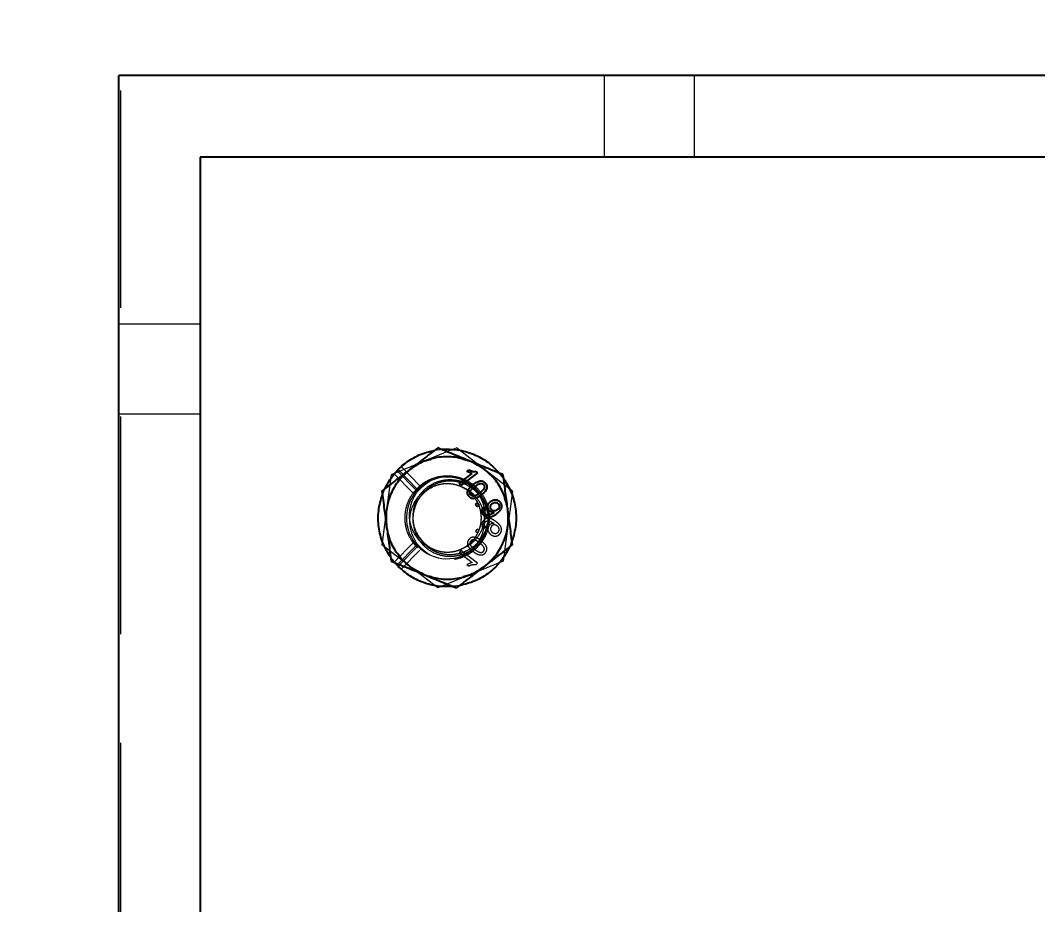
# Model space of a CAD drawing. Header units: millimetres. Extents: x 861 to 27901, y 673 to 17923.
# Drawn here: x 10047.2 to 10244.9, y 6956.2 to 7128.1 of the extents above; entities that cross this region are included whole.
import ezdxf

# ---------------------------------------------------------------- set-up
doc = ezdxf.new("R2010")
doc.units = ezdxf.units.MM
doc.header["$LTSCALE"] = 33.3
doc.linetypes.add('HIDDEN', pattern=[1.905, 1.27, -0.635])
doc.layers.add('CAPA_1', color=7, linetype='Continuous')
doc.styles.add('SLDTEXTSTYLE0', font='TXT', dxfattribs={"width": 0.75})
doc.dimstyles.new('SLDDIMSTYLE0', dxfattribs={"dimtxt": 66.6, "dimasz": 66.6, "dimexe": 0, "dimexo": 0.0625, "dimgap": 16.65, "dimtad": 2, "dimdec": 0, "dimlfac": 1.261261, "dimrnd": 1e-09, "dimzin": 12, "dimdsep": 46, "dimtxsty": 'SLDTEXTSTYLE0', "dimsah": 1, "dimcen": 0.09, "dimadec": 0, "dimazin": 3, "dimtfac": 1, "dimtdec": 0, "dimtofl": 0, "dimtmove": 0, "dimatfit": 3, "dimfxl": 1, "dimfrac": 2, "dimtolj": 1, "dimtzin": 12, "dimarcsym": 0})

# ---------------------------------------------------------------- blocks, each defined once
blk = doc.blocks.new('_D_14')
at = {"layer": 'CAPA_1', "transparency": 16777216}
for p, q in [((9780.88, 6954.54), (9780.88, 7862.55)), ((10855.14, 5883.49), (10855.14, 7862.55)), ((9780.88, 7829.25), (10855.14, 7829.25))]:
    blk.add_line(p, q, dxfattribs=at)
for points in [[(9780.88, 7829.25), (9847.48, 7819.01), (9847.48, 7839.5)], [(10855.14, 7829.25), (10788.54, 7839.5), (10788.54, 7819.01)]]:
    blk.add_solid(points, dxfattribs=at)
at = {"layer": 'CAPA_1', "transparency": 16777216, "insert": (10219.59, 7915.1), "char_height": 66.6, "attachment_point": 1, "style": 'SLDTEXTSTYLE0'}
blk.add_mtext('1355', dxfattribs=at)
blk = doc.blocks.new('_D_15')
at = {"layer": 'CAPA_1', "transparency": 16777216}
for p, q in [((9780.88, 6954.54), (9780.88, 7566.95)), ((10066.31, 7159.66), (10066.31, 7566.95)), ((10066.31, 7533.65), (9780.88, 7533.65))]:
    blk.add_line(p, q, dxfattribs=at)
for points in [[(9780.88, 7533.65), (9847.48, 7523.41), (9847.48, 7543.9)], [(10066.31, 7533.65), (9999.71, 7543.9), (9999.71, 7523.41)]]:
    blk.add_solid(points, dxfattribs=at)
at = {"layer": 'CAPA_1', "transparency": 16777216, "insert": (9849.78, 7619.5), "char_height": 66.6, "attachment_point": 1, "style": 'SLDTEXTSTYLE0'}
blk.add_mtext('360', dxfattribs=at)

msp = doc.modelspace()

# ---------------------------------------------------------------- linework, layer by layer
at = {"color": 7, "linetype": 'Continuous', "lineweight": 25}
for p, q in [((10899.41, 7117.37), (10066.31, 7117.37)), ((10066.31, 6366.54), (10066.31, 7117.37)), ((10629.24, 7101.52), (10082.17, 7101.52)), ((10082.17, 7101.52), (10082.17, 6784.37)), ((10132.46, 7038.08), (10134.97, 7040.01)), ((10136.01, 7040.15), (10132.78, 7037.67)), ((10133.93, 7040.39), (10134.31, 7040.69)), ((10134.97, 7040.01), (10133.93, 7040.39)), ((10135.8, 7040.42), (10136.01, 7040.15)), ((10132.78, 7037.67), (10132.46, 7038.08)), ((10135.64, 7033.94), (10136.06, 7034.26)), ((10135.96, 7033.53), (10135.64, 7033.94)), ((10136.38, 7033.85), (10135.96, 7033.53)), ((10136.06, 7034.26), (10136.38, 7033.85)), ((10137.26, 7033.47), (10137.62, 7033.09)), ((10139.18, 7032.37), (10139.25, 7032.44)), ((10120.39, 7022.18), (10119.85, 7022.78)), ((10120.39, 7022.18), (10120.62, 7022.41)), ((10120.62, 7021.93), (10120.95, 7022.27))]:
    msp.add_line(p, q, dxfattribs=at)
at = {"color": 1, "linetype": 'HIDDEN', "lineweight": 18}
for p, q in [((10066.71, 6945.32), (10066.71, 7117.37)), ((10160.66, 7117.37), (10160.66, 7101.52)), ((10178.1, 7117.37), (10178.1, 7101.52)), ((10082.17, 7069.01), (10066.31, 7069.01)), ((10066.31, 7051.57), (10082.17, 7051.57)), ((10131.28, 7044.69), (10119.25, 7039.73)), ((10127.16, 7044.34), (10128.03, 7044.56)), ((10127.75, 7044.52), (10128.99, 7044.69)), ((10128.3, 7044.59), (10129.63, 7044.67)), ((10131.28, 7044.69), (10131.95, 7044.96)), ((10142.83, 7036.58), (10131.95, 7044.96)), ((10121.2, 7041.32), (10121.67, 7041.66)), ((10125.6, 7042.34), (10127.08, 7042.74)), ((10133.19, 7042.74), (10134.69, 7042.33)), ((10119.25, 7039.73), (10117.44, 7026.11)), ((10119.85, 7039.92), (10123.52, 7036.17)), ((10120.01, 7040.04), (10120.39, 7040.52)), ((10120.39, 7040.52), (10124.02, 7036.8)), ((10120.62, 7040.76), (10121.2, 7041.32)), ((10124.25, 7037.04), (10120.62, 7040.76)), ((10124.84, 7037.59), (10121.2, 7041.32)), ((10122.8, 7040.68), (10121.8, 7039.69)), ((10137.39, 7040.77), (10138.47, 7039.69)), ((10140.14, 7040.2), (10141.25, 7038.75)), ((10140.35, 7040), (10141.11, 7039.01)), ((10117.71, 7036.29), (10118.34, 7037.56)), ((10124.84, 7037.59), (10124.25, 7037.04)), ((10124.97, 7037.69), (10124.84, 7037.59)), ((10127.75, 7037.55), (10127.6, 7037.47)), ((10135.15, 7037.46), (10134.97, 7037.63)), ((10117.41, 7035.31), (10117.62, 7036.07)), ((10117.54, 7035.87), (10118.01, 7037.02)), ((10124.02, 7036.8), (10123.53, 7036.12)), ((10142.83, 7036.58), (10141.02, 7022.97)), ((10118.75, 7034.4), (10118.35, 7032.92)), ((10137.79, 7029.44), (10138, 7030.32)), ((10139.18, 7030.32), (10139.25, 7030.26)), ((10141.93, 7029.78), (10141.53, 7028.3)), ((10135.96, 7029.17), (10135.64, 7028.76)), ((10135.64, 7028.76), (10136.06, 7028.44)), ((10136.38, 7028.85), (10135.96, 7029.17)), ((10137.26, 7029.23), (10137.62, 7029.61)), ((10128.32, 7017.74), (10117.44, 7026.11)), ((10119.85, 7022.78), (10123.52, 7026.53)), ((10120.62, 7022.41), (10124.02, 7025.9)), ((10123.49, 7026.58), (10124.37, 7025.55)), ((10124.02, 7025.9), (10123.52, 7026.53)), ((10124.76, 7027.52), (10125.14, 7027)), ((10142.36, 7025.92), (10141.94, 7025.15)), ((10142.74, 7026.83), (10142.26, 7025.67)), ((10142.88, 7027.45), (10142.46, 7026.16)), ((10120.69, 7021.88), (10119.14, 7023.73)), ((10124.25, 7025.65), (10120.95, 7022.27)), ((10124.84, 7025.1), (10121.2, 7021.38)), ((10132.78, 7025.03), (10132.46, 7024.62)), ((10132.46, 7024.62), (10134.97, 7022.68)), ((10136.01, 7022.55), (10132.78, 7025.03)), ((10134.68, 7024.9), (10135.21, 7025.28)), ((10119.85, 7022.78), (10119.16, 7023.69)), ((10122.88, 7021.92), (10121.8, 7023.01)), ((10141.02, 7022.97), (10128.32, 7017.74)), ((10134.97, 7022.68), (10133.93, 7022.3)), ((10133.93, 7022.3), (10134.31, 7022.01)), ((10135.8, 7022.28), (10136.01, 7022.55)), ((10134.67, 7020.35), (10133.19, 7019.96)), ((10132.6, 7018.2), (10130.76, 7018.02)), ((10132.52, 7018.18), (10131.28, 7018.01))]:
    msp.add_line(p, q, dxfattribs=at)
msp.add_arc((10130.14, 7031.35), 7.93, 37.5876, 307.5876, dxfattribs=at)
at = {"color": 7, "linetype": 'Continuous', "lineweight": 25}
for points in [[(10118.01, 7037.02), (10118.53, 7037.96), (10119.56, 7039.82), (10121.9, 7042.05), (10124.65, 7043.74), (10126.72, 7044.26), (10127.75, 7044.52)], [(10128.99, 7044.69), (10130.06, 7044.71), (10132.19, 7044.74), (10135.28, 7043.83), (10138.12, 7042.3), (10139.61, 7040.77), (10140.35, 7040)], [(10134.67, 7042.34), (10133.68, 7042.67), (10131.7, 7043.31), (10128.55, 7043.26), (10125.49, 7042.49), (10123.75, 7041.34), (10122.88, 7040.77)], [(10141.93, 7032.92), (10141.71, 7033.94), (10141.28, 7035.98), (10139.66, 7038.68), (10137.46, 7040.94), (10135.6, 7041.87), (10134.67, 7042.34)], [(10122.88, 7040.77), (10122.11, 7040.08), (10120.56, 7038.69), (10119.03, 7035.93), (10118.17, 7032.9), (10118.29, 7030.82), (10118.35, 7029.78)], [(10141.11, 7039.01), (10141.66, 7038.1), (10142.76, 7036.27), (10143.52, 7033.13), (10143.61, 7029.91), (10143.03, 7027.85), (10142.74, 7026.83)], [(10119.16, 7023.69), (10118.61, 7024.6), (10117.51, 7026.43), (10116.76, 7029.57), (10116.66, 7032.79), (10117.25, 7034.84), (10117.54, 7035.87)], [(10137.39, 7021.92), (10138.17, 7022.62), (10139.72, 7024.01), (10141.24, 7026.77), (10142.1, 7029.8), (10141.98, 7031.88), (10141.93, 7032.92)], [(10125.6, 7020.35), (10124.67, 7020.82), (10122.81, 7021.76), (10120.62, 7024.02), (10118.99, 7026.72), (10118.56, 7028.76), (10118.35, 7029.78)], [(10142.26, 7025.67), (10141.74, 7024.74), (10140.71, 7022.87), (10138.37, 7020.65), (10135.62, 7018.96), (10133.56, 7018.44), (10132.52, 7018.18)], [(10131.28, 7018.01), (10130.3, 7017.99), (10128.34, 7017.94), (10125.48, 7018.7), (10122.82, 7019.98), (10121.35, 7021.28), (10120.62, 7021.93)], [(10125.6, 7020.35), (10126.59, 7020.03), (10128.57, 7019.38), (10131.72, 7019.44), (10134.78, 7020.21), (10136.52, 7021.35), (10137.39, 7021.92)]]:
    msp.add_open_spline(points, degree=3, dxfattribs=at)
for points, knots in [([(10128.32, 7044.96), (10127.37, 7044.23), (10125.59, 7042.86), (10123.74, 7041.44), (10122.88, 7040.77)], [0, 0, 0, 0, 0.532771, 1, 1, 1, 1]), ([(10134.67, 7042.34), (10133.67, 7042.76), (10131.52, 7043.64), (10129.43, 7044.5), (10128.32, 7044.96)], [0, 0, 0, 0, 0.467229, 1, 1, 1, 1]), ([(10141.02, 7039.73), (10139.91, 7040.18), (10137.83, 7041.04), (10135.68, 7041.93), (10134.67, 7042.34)], [0, 0, 0, 0, 0.532771, 1, 1, 1, 1]), ([(10122.88, 7040.77), (10122.02, 7040.11), (10120.18, 7038.69), (10118.39, 7037.32), (10117.44, 7036.58)], [0, 0, 0, 0, 0.467229, 1, 1, 1, 1]), ([(10134.31, 7040.69), (10134.55, 7040.58), (10135.02, 7040.38), (10135.54, 7040.4), (10135.8, 7040.42)], [0, 0, 0, 0, 0.500866, 1, 1, 1, 1]), ([(10141.93, 7032.92), (10141.78, 7034), (10141.47, 7036.3), (10141.18, 7038.54), (10141.02, 7039.73)], [0, 0, 0, 0, 0.467229, 1, 1, 1, 1]), ([(10134.09, 7036.52), (10134.14, 7036.66), (10134.24, 7036.93), (10134.61, 7037.39), (10134.94, 7037.67), (10135.17, 7037.86)], [0, 0, 0, 0, 0.249754, 0.499871, 1, 1, 1, 1]), ([(10135.17, 7037.86), (10135.35, 7037.99), (10135.72, 7038.26), (10136.26, 7038.51), (10136.72, 7038.57), (10137.07, 7038.51), (10137.37, 7038.34), (10137.52, 7038.17), (10137.6, 7038.08)], [0, 0, 0, 0, 0.250482, 0.500346, 0.631705, 0.750221, 0.874987, 1, 1, 1, 1]), ([(10135.49, 7037.44), (10135.67, 7037.58), (10135.94, 7037.77), (10136.34, 7037.99), (10136.56, 7038.03), (10136.67, 7038.06)], [0, 0, 0, 0, 0.500372, 0.750515, 1, 1, 1, 1]), ([(10137.22, 7037.8), (10137.27, 7037.73), (10137.36, 7037.59), (10137.37, 7037.33), (10137.31, 7037.09), (10137.03, 7036.67), (10136.7, 7036.41), (10136.44, 7036.2)], [0, 0, 0, 0, 0.124745, 0.249484, 0.374471, 0.499648, 1, 1, 1, 1]), ([(10136.67, 7038.06), (10136.72, 7038.06), (10136.83, 7038.05), (10136.98, 7038), (10137.12, 7037.92), (10137.19, 7037.84), (10137.22, 7037.8)], [0, 0, 0, 0, 0.250158, 0.500156, 0.750032, 1, 1, 1, 1]), ([(10137.6, 7038.08), (10137.66, 7037.98), (10137.79, 7037.79), (10137.88, 7037.45), (10137.85, 7037.1), (10137.56, 7036.47), (10137.11, 7036.09), (10136.76, 7035.79)], [0, 0, 0, 0, 0.1253733, 0.2506437, 0.3756975, 0.5011132, 1, 1, 1, 1]), ([(10117.44, 7036.58), (10117.6, 7035.4), (10117.9, 7033.16), (10118.2, 7030.86), (10118.35, 7029.78)], [0, 0, 0, 0, 0.532771, 1, 1, 1, 1]), ([(10134.33, 7035.56), (10134.24, 7035.71), (10134.09, 7035.93), (10134.06, 7036.23), (10134.06, 7036.4), (10134.08, 7036.48), (10134.09, 7036.52)], [0, 0, 0, 0, 0.498795, 0.749148, 0.874576, 1, 1, 1, 1]), ([(10136.76, 7035.79), (10136.57, 7035.65), (10136.2, 7035.38), (10135.67, 7035.14), (10135.21, 7035.08), (10134.86, 7035.13), (10134.56, 7035.3), (10134.41, 7035.48), (10134.33, 7035.56)], [0, 0, 0, 0, 0.250476, 0.500347, 0.625768, 0.750176, 0.87497, 1, 1, 1, 1]), ([(10134.7, 7035.85), (10134.66, 7035.92), (10134.57, 7036.06), (10134.56, 7036.32), (10134.62, 7036.56), (10134.9, 7036.98), (10135.23, 7037.24), (10135.49, 7037.44)], [0, 0, 0, 0, 0.124696, 0.249462, 0.374432, 0.499637, 1, 1, 1, 1]), ([(10136.44, 7036.2), (10136.18, 7036), (10135.84, 7035.75), (10135.37, 7035.59), (10135.12, 7035.6), (10134.88, 7035.67), (10134.76, 7035.79), (10134.7, 7035.85)], [0, 0, 0, 0, 0.50041, 0.625613, 0.75058, 0.875344, 1, 1, 1, 1]), ([(10138.26, 7032.85), (10138.22, 7032.92), (10138.12, 7033.05), (10138.05, 7033.29), (10138.02, 7033.53), (10138.05, 7033.77), (10138.13, 7034.01), (10138.29, 7034.3), (10138.47, 7034.46), (10138.6, 7034.57)], [0, 0, 0, 0, 0.125074, 0.250064, 0.373261, 0.500199, 0.624296, 0.750369, 1, 1, 1, 1]), ([(10138.73, 7033.01), (10138.67, 7033.1), (10138.59, 7033.24), (10138.55, 7033.45), (10138.55, 7033.61), (10138.6, 7033.76), (10138.69, 7033.96), (10138.81, 7034.06), (10138.89, 7034.14)], [0, 0, 0, 0, 0.249521, 0.373851, 0.499889, 0.624096, 0.750315, 1, 1, 1, 1]), ([(10138.6, 7034.57), (10138.74, 7034.66), (10138.96, 7034.81), (10139.3, 7034.89), (10139.56, 7034.89), (10139.81, 7034.85), (10140.13, 7034.72), (10140.31, 7034.53), (10140.43, 7034.4)], [0, 0, 0, 0, 0.249869, 0.376454, 0.500348, 0.627239, 0.750824, 1, 1, 1, 1]), ([(10138.89, 7034.14), (10138.99, 7034.2), (10139.18, 7034.33), (10139.47, 7034.37), (10139.69, 7034.34), (10139.91, 7034.26), (10140.03, 7034.14), (10140.11, 7034.05)], [0, 0, 0, 0, 0.2502504, 0.4998418, 0.6295763, 0.7506654, 1, 1, 1, 1]), ([(10140.43, 7034.4), (10140.49, 7034.31), (10140.62, 7034.12), (10140.7, 7033.79), (10140.7, 7033.45), (10140.58, 7033.01), (10140.24, 7032.55), (10139.89, 7032.27), (10139.71, 7032.13)], [0, 0, 0, 0, 0.125064, 0.25009, 0.37511, 0.500169, 0.749441, 1, 1, 1, 1]), ([(10140.11, 7034.05), (10140.16, 7033.96), (10140.25, 7033.82), (10140.27, 7033.6), (10140.25, 7033.44), (10140.2, 7033.28), (10140.09, 7033.1), (10139.96, 7032.99), (10139.88, 7032.92)], [0, 0, 0, 0, 0.249017, 0.372138, 0.499365, 0.623562, 0.749893, 1, 1, 1, 1]), ([(10137.12, 7031.94), (10137.04, 7032.06), (10136.92, 7032.24), (10136.86, 7032.52), (10136.86, 7032.81), (10136.97, 7033.15), (10137.16, 7033.37), (10137.26, 7033.47)], [0, 0, 0, 0, 0.249859, 0.375718, 0.500481, 0.749846, 1, 1, 1, 1]), ([(10139.71, 7032.13), (10139.51, 7031.99), (10139.12, 7031.7), (10138.54, 7031.45), (10138.05, 7031.41), (10137.69, 7031.49), (10137.36, 7031.67), (10137.2, 7031.85), (10137.12, 7031.94)], [0, 0, 0, 0, 0.250485, 0.500119, 0.627899, 0.750092, 0.874994, 1, 1, 1, 1]), ([(10137.62, 7033.09), (10137.56, 7033.02), (10137.46, 7032.89), (10137.38, 7032.7), (10137.37, 7032.55), (10137.39, 7032.42), (10137.44, 7032.31), (10137.48, 7032.24), (10137.51, 7032.21)], [0, 0, 0, 0, 0.2764768, 0.499318, 0.6237184, 0.7494962, 0.8747562, 1, 1, 1, 1]), ([(10137.51, 7032.21), (10137.56, 7032.15), (10137.66, 7032.03), (10137.88, 7031.93), (10138.12, 7031.89), (10138.58, 7031.99), (10138.91, 7032.21), (10139.18, 7032.37)], [0, 0, 0, 0, 0.125207, 0.25031, 0.375339, 0.50062, 1, 1, 1, 1]), ([(10139.25, 7032.44), (10139.16, 7032.43), (10138.97, 7032.43), (10138.7, 7032.51), (10138.45, 7032.64), (10138.33, 7032.78), (10138.26, 7032.85)], [0, 0, 0, 0, 0.248943, 0.49945, 0.750285, 1, 1, 1, 1]), ([(10139.88, 7032.92), (10139.79, 7032.86), (10139.65, 7032.77), (10139.44, 7032.71), (10139.28, 7032.7), (10139.12, 7032.73), (10138.92, 7032.81), (10138.81, 7032.93), (10138.73, 7033.01)], [0, 0, 0, 0, 0.249976, 0.378222, 0.500342, 0.627452, 0.750811, 1, 1, 1, 1]), ([(10142.83, 7026.11), (10142.67, 7027.3), (10142.38, 7029.54), (10142.07, 7031.84), (10141.93, 7032.92)], [0, 0, 0, 0, 0.532771, 1, 1, 1, 1]), ([(10118.35, 7029.78), (10118.49, 7028.7), (10118.8, 7026.39), (10119.1, 7024.16), (10119.25, 7022.97)], [0, 0, 0, 0, 0.467229, 1, 1, 1, 1]), ([(10137.39, 7021.92), (10138.25, 7022.59), (10140.1, 7024.01), (10141.88, 7025.38), (10142.83, 7026.11)], [0, 0, 0, 0, 0.467229, 1, 1, 1, 1]), ([(10119.25, 7022.97), (10120.36, 7022.51), (10122.45, 7021.66), (10124.6, 7020.77), (10125.6, 7020.35)], [0, 0, 0, 0, 0.532771, 1, 1, 1, 1]), ([(10131.95, 7017.74), (10132.9, 7018.47), (10134.69, 7019.84), (10136.53, 7021.26), (10137.39, 7021.92)], [0, 0, 0, 0, 0.532771, 1, 1, 1, 1]), ([(10125.6, 7020.35), (10126.61, 7019.94), (10128.76, 7019.05), (10130.84, 7018.19), (10131.95, 7017.74)], [0, 0, 0, 0, 0.467229, 1, 1, 1, 1])]:
    msp.add_open_spline(points, degree=3, knots=knots, dxfattribs=at)
at = {"color": 1, "linetype": 'HIDDEN', "lineweight": 18}
for points in [[(10123.52, 7026.53), (10123.23, 7026.97), (10122.66, 7027.85), (10122.15, 7029.35), (10121.91, 7030.91), (10121.98, 7032.49), (10122.34, 7034.02), (10123, 7035.46), (10123.91, 7036.75), (10125.06, 7037.84), (10126.39, 7038.69), (10127.86, 7039.27), (10129.41, 7039.56), (10130.99, 7039.55), (10132.54, 7039.23), (10134, 7038.63), (10135.32, 7037.76), (10136.44, 7036.65), (10137.34, 7035.35), (10137.97, 7033.9), (10138.31, 7032.36), (10138.36, 7030.78), (10138.1, 7029.22), (10137.55, 7027.74), (10136.72, 7026.4), (10135.66, 7025.23), (10134.39, 7024.29), (10132.96, 7023.61), (10131.43, 7023.21), (10129.86, 7023.11), (10128.29, 7023.32), (10126.79, 7023.82), (10125.41, 7024.58), (10124.64, 7025.3), (10124.25, 7025.65)], [(10124.87, 7027.3), (10124.42, 7028.05), (10123.52, 7029.55), (10123.39, 7032.24), (10124.23, 7034.74), (10125.98, 7036.75), (10128.36, 7037.93), (10131.02, 7038.11), (10133.53, 7037.26), (10135.54, 7035.51), (10136.72, 7033.12), (10136.89, 7030.47), (10136.04, 7027.95), (10134.29, 7025.95), (10131.91, 7024.77), (10129.27, 7024.6), (10126.7, 7025.41), (10125.48, 7026.67), (10124.87, 7027.3)], [(10136.42, 7036.19), (10136.71, 7035.75), (10137.3, 7034.89), (10137.84, 7033.42), (10138.11, 7031.87), (10138.04, 7030.83), (10138, 7030.31)], [(10124.87, 7027.3), (10124.63, 7027.66), (10124.14, 7028.38), (10123.69, 7029.62), (10123.45, 7030.91), (10123.52, 7031.78), (10123.55, 7032.22)]]:
    msp.add_open_spline(points, degree=3, dxfattribs=at)
for points, knots in [([(10126.51, 7025.79), (10126.15, 7025.95), (10125.03, 7026.47), (10123.71, 7028.18), (10122.78, 7030.55), (10122.78, 7033.11), (10123.53, 7035.29), (10124.87, 7037.23), (10126.14, 7038.08), (10126.9, 7038.59)], [0, 0, 0, 0, 0.073226, 0.23471, 0.3941, 0.554574, 0.712039, 0.827456, 1, 1, 1, 1]), ([(10123.55, 7032.22), (10123.6, 7032.68), (10123.71, 7033.6), (10124.31, 7035.17), (10125.44, 7036.74), (10127.17, 7038.03), (10129.16, 7038.74), (10131.26, 7038.88), (10133.31, 7038.42), (10135.1, 7037.5), (10136.01, 7036.59), (10136.42, 7036.19)], [0, 0, 0, 0, 0.081677, 0.161349, 0.291035, 0.413148, 0.534221, 0.654765, 0.776346, 0.898839, 1, 1, 1, 1]), ([(10124.87, 7027.3), (10125.07, 7027.06), (10125.56, 7026.48), (10126.27, 7025.93), (10126.92, 7025.53), (10127.38, 7025.3), (10127.96, 7025.06), (10128.4, 7024.94), (10128.64, 7024.88), (10128.64, 7024.88), (10128.64, 7024.88), (10128.64, 7024.88), (10128.64, 7024.88), (10128.64, 7024.88), (10128.65, 7024.88), (10128.66, 7024.87), (10128.69, 7024.87), (10128.76, 7024.85), (10128.97, 7024.81), (10129.69, 7024.69), (10130.5, 7024.69), (10131.29, 7024.8), (10131.74, 7024.9), (10132.24, 7025.04), (10132.69, 7025.21), (10132.96, 7025.34), (10133.24, 7025.47), (10133.58, 7025.66), (10134.06, 7025.98), (10134.5, 7026.33), (10134.89, 7026.71), (10135.28, 7027.13), (10135.67, 7027.65), (10135.97, 7028.15), (10136.13, 7028.49), (10136.26, 7028.77), (10136.41, 7029.14), (10136.57, 7029.68), (10136.69, 7030.24), (10136.77, 7030.84), (10136.79, 7031.44), (10136.75, 7031.99), (10136.69, 7032.46), (10136.62, 7032.8), (10136.57, 7033), (10136.5, 7033.25), (10136.39, 7033.62), (10136.18, 7034.12), (10135.96, 7034.55), (10135.75, 7034.91), (10135.4, 7035.41), (10134.86, 7036.06), (10134.07, 7036.74), (10133.28, 7037.22), (10132.55, 7037.55), (10131.85, 7037.78), (10131.15, 7037.92), (10130.44, 7038), (10129.2, 7037.99), (10127.44, 7037.57), (10125.52, 7036.29), (10124.08, 7034.45), (10123.73, 7032.96), (10123.55, 7032.22)], [0, 0, 0, 0, 0.025018, 0.062505, 0.073457, 0.087536, 0.104741, 0.12507, 0.12508, 0.125088, 0.125103, 0.125129, 0.125176, 0.125264, 0.125429, 0.125753, 0.126422, 0.127908, 0.131491, 0.144058, 0.187539, 0.197474, 0.209566, 0.225509, 0.240805, 0.248969, 0.250106, 0.265748, 0.281391, 0.297034, 0.312676, 0.325838, 0.344007, 0.365974, 0.374124, 0.375253, 0.390902, 0.40655, 0.422199, 0.437847, 0.456199, 0.471384, 0.483402, 0.495485, 0.499868, 0.500438, 0.516867, 0.531646, 0.544773, 0.556248, 0.566071, 0.595236, 0.625559, 0.651348, 0.670843, 0.691621, 0.711565, 0.729805, 0.750654, 0.81299, 0.875327, 0.937663, 1, 1, 1, 1]), ([(10138, 7032.39), (10137.91, 7032.76), (10137.72, 7033.5), (10137.29, 7034.44), (10136.79, 7035.28), (10136.2, 7036.03), (10135.27, 7036.95), (10134.3, 7037.59), (10133.43, 7037.97), (10132.95, 7038.15), (10132.43, 7038.3), (10131.41, 7038.52), (10129.87, 7038.56), (10127.93, 7038.05), (10126.36, 7037.18), (10125.68, 7036.33), (10125.43, 7036.02)], [0, 0, 0, 0, 0.069953, 0.139918, 0.190193, 0.248552, 0.31488, 0.430247, 0.459214, 0.488206, 0.524206, 0.559732, 0.679274, 0.802425, 0.926677, 1, 1, 1, 1]), ([(10132.99, 7038.75), (10133.81, 7038.25), (10135.22, 7037.41), (10136.7, 7035.33), (10137.42, 7033.34), (10137.4, 7031.95), (10137.4, 7031.45)], [0, 0, 0, 0, 0.314695, 0.54128, 0.834453, 1, 1, 1, 1]), ([(10127.3, 7037.32), (10126.67, 7037.04), (10125.25, 7036.43), (10123.7, 7034.53), (10122.79, 7032.15), (10122.77, 7029.59), (10123.53, 7027.41), (10124.87, 7025.46), (10126.14, 7024.62), (10126.9, 7024.11)], [0, 0, 0, 0, 0.123454, 0.276185, 0.426937, 0.578714, 0.727646, 0.836807, 1, 1, 1, 1]), ([(10132.99, 7023.95), (10133.81, 7024.44), (10135.22, 7025.29), (10136.71, 7027.37), (10137.41, 7029.42), (10137.48, 7031.72), (10136.87, 7033.98), (10135.55, 7035.78), (10134.11, 7036.88), (10133.27, 7037.24), (10132.85, 7037.41)], [0, 0, 0, 0, 0.165815, 0.285204, 0.439678, 0.538055, 0.684865, 0.841009, 0.920503, 1, 1, 1, 1]), ([(10141.53, 7034.4), (10141.72, 7033.9), (10141.94, 7033.37), (10141.93, 7032.8), (10141.93, 7032.76)], [0, 0, 0, 0, 0.928699, 1, 1, 1, 1]), ([(10118.75, 7028.3), (10118.55, 7028.79), (10118.34, 7029.33), (10118.34, 7029.89), (10118.34, 7029.94)], [0, 0, 0, 0, 0.928699, 1, 1, 1, 1]), ([(10123.55, 7030.48), (10123.6, 7030.01), (10123.71, 7029.09), (10124.31, 7027.53), (10125.44, 7025.96), (10127.17, 7024.67), (10129.16, 7023.96), (10131.26, 7023.82), (10133.31, 7024.28), (10135.1, 7025.2), (10136.01, 7026.1), (10136.42, 7026.51)], [0, 0, 0, 0, 0.081677, 0.161349, 0.291035, 0.413148, 0.534221, 0.654765, 0.776346, 0.898839, 1, 1, 1, 1]), ([(10138, 7030.31), (10137.91, 7029.94), (10137.72, 7029.2), (10137.29, 7028.25), (10136.79, 7027.42), (10136.2, 7026.66), (10135.27, 7025.75), (10134.3, 7025.11), (10133.43, 7024.73), (10132.95, 7024.55), (10132.43, 7024.39), (10131.41, 7024.18), (10129.87, 7024.14), (10127.92, 7024.64), (10126.13, 7025.69), (10125.29, 7026.76), (10124.87, 7027.3)], [0, 0, 0, 0, 0.066556, 0.133122, 0.180956, 0.23648, 0.299587, 0.409351, 0.436911, 0.464495, 0.498747, 0.532548, 0.646284, 0.763454, 0.881671, 1, 1, 1, 1]), ([(10137.4, 7031.24), (10137.24, 7030.42), (10136.91, 7028.71), (10135.54, 7026.92), (10134.11, 7025.81), (10133.27, 7025.46), (10132.85, 7025.29)], [0, 0, 0, 0, 0.315902, 0.654861, 0.827426, 1, 1, 1, 1]), ([(10138, 7030.31), (10137.9, 7029.8), (10137.71, 7028.78), (10137.21, 7027.72), (10136.81, 7027.05), (10136.59, 7026.73), (10136.35, 7026.42), (10136.15, 7026.18), (10135.96, 7025.97), (10135.61, 7025.59), (10135.25, 7025.3), (10134.97, 7025.07)], [0, 0, 0, 0, 0.249952, 0.499906, 0.562471, 0.625035, 0.687597, 0.750157, 0.775671, 0.825836, 1, 1, 1, 1]), ([(10137.12, 7030.76), (10137.04, 7030.64), (10136.92, 7030.46), (10136.86, 7030.18), (10136.86, 7029.89), (10136.97, 7029.54), (10137.16, 7029.33), (10137.26, 7029.23)], [0, 0, 0, 0, 0.249859, 0.375956, 0.500482, 0.749847, 1, 1, 1, 1]), ([(10139.71, 7030.57), (10139.51, 7030.71), (10139.12, 7031), (10138.54, 7031.25), (10138.05, 7031.29), (10137.69, 7031.21), (10137.36, 7031.03), (10137.2, 7030.85), (10137.12, 7030.76)], [0, 0, 0, 0, 0.2504849, 0.5001185, 0.6280399, 0.7500924, 0.8749937, 1, 1, 1, 1]), ([(10137.62, 7029.61), (10137.56, 7029.68), (10137.46, 7029.8), (10137.38, 7030), (10137.37, 7030.15), (10137.4, 7030.32), (10137.46, 7030.42), (10137.51, 7030.49)], [0, 0, 0, 0, 0.277074, 0.499914, 0.624834, 0.750381, 1, 1, 1, 1]), ([(10137.51, 7030.49), (10137.56, 7030.55), (10137.66, 7030.67), (10137.88, 7030.77), (10138.12, 7030.81), (10138.58, 7030.7), (10138.91, 7030.49), (10139.18, 7030.32)], [0, 0, 0, 0, 0.1252073, 0.25031, 0.3753386, 0.5006201, 1, 1, 1, 1]), ([(10138.26, 7029.85), (10138.24, 7029.81), (10138.19, 7029.75), (10138.11, 7029.6), (10138.05, 7029.41), (10138.02, 7029.17), (10138.05, 7028.92), (10138.13, 7028.69), (10138.29, 7028.4), (10138.47, 7028.24), (10138.6, 7028.13)], [0, 0, 0, 0, 0.062611, 0.125226, 0.250194, 0.373586, 0.500286, 0.62458, 0.750412, 1, 1, 1, 1]), ([(10139.25, 7030.26), (10139.16, 7030.26), (10138.97, 7030.27), (10138.7, 7030.19), (10138.45, 7030.06), (10138.33, 7029.92), (10138.26, 7029.85)], [0, 0, 0, 0, 0.24954, 0.50198, 0.751372, 1, 1, 1, 1]), ([(10138.73, 7029.69), (10138.67, 7029.6), (10138.59, 7029.46), (10138.55, 7029.25), (10138.55, 7029.09), (10138.6, 7028.93), (10138.69, 7028.74), (10138.81, 7028.63), (10138.89, 7028.56)], [0, 0, 0, 0, 0.24952, 0.373528, 0.499888, 0.62379, 0.750316, 1, 1, 1, 1]), ([(10139.88, 7029.78), (10139.79, 7029.84), (10139.65, 7029.93), (10139.44, 7029.99), (10139.28, 7030), (10139.12, 7029.97), (10138.92, 7029.89), (10138.81, 7029.77), (10138.73, 7029.69)], [0, 0, 0, 0, 0.249977, 0.377915, 0.500342, 0.627106, 0.750811, 1, 1, 1, 1]), ([(10140.43, 7028.3), (10140.49, 7028.39), (10140.62, 7028.58), (10140.7, 7028.91), (10140.7, 7029.25), (10140.58, 7029.68), (10140.24, 7030.15), (10139.89, 7030.43), (10139.71, 7030.57)], [0, 0, 0, 0, 0.125064, 0.25009, 0.37511, 0.500169, 0.749441, 1, 1, 1, 1]), ([(10140.11, 7028.65), (10140.16, 7028.74), (10140.25, 7028.88), (10140.27, 7029.1), (10140.25, 7029.26), (10140.2, 7029.41), (10140.09, 7029.6), (10139.96, 7029.71), (10139.88, 7029.78)], [0, 0, 0, 0, 0.249017, 0.371845, 0.499365, 0.623226, 0.749892, 1, 1, 1, 1]), ([(10138.6, 7028.13), (10138.74, 7028.03), (10138.96, 7027.89), (10139.3, 7027.81), (10139.56, 7027.8), (10139.81, 7027.85), (10140.13, 7027.98), (10140.31, 7028.17), (10140.43, 7028.3)], [0, 0, 0, 0, 0.249869, 0.376654, 0.500348, 0.627459, 0.750824, 1, 1, 1, 1]), ([(10138.89, 7028.56), (10138.99, 7028.5), (10139.18, 7028.37), (10139.47, 7028.33), (10139.69, 7028.36), (10139.91, 7028.44), (10140.03, 7028.56), (10140.11, 7028.65)], [0, 0, 0, 0, 0.25025, 0.499841, 0.629288, 0.750666, 1, 1, 1, 1]), ([(10134.33, 7027.13), (10134.24, 7026.99), (10134.1, 7026.77), (10134.05, 7026.43), (10134.07, 7026.26), (10134.09, 7026.17)], [0, 0, 0, 0, 0.499036, 0.74951, 1, 1, 1, 1]), ([(10134.09, 7026.17), (10134.14, 7026.04), (10134.24, 7025.77), (10134.61, 7025.31), (10134.94, 7025.03), (10135.17, 7024.84)], [0, 0, 0, 0, 0.2497536, 0.4998715, 1, 1, 1, 1]), ([(10136.76, 7026.91), (10136.57, 7027.05), (10136.2, 7027.32), (10135.67, 7027.56), (10135.21, 7027.62), (10134.86, 7027.57), (10134.56, 7027.39), (10134.41, 7027.22), (10134.33, 7027.13)], [0, 0, 0, 0, 0.250472, 0.500339, 0.626188, 0.75018, 0.874972, 1, 1, 1, 1]), ([(10134.7, 7026.85), (10134.66, 7026.78), (10134.57, 7026.63), (10134.56, 7026.38), (10134.62, 7026.13), (10134.9, 7025.72), (10135.23, 7025.46), (10135.49, 7025.25)], [0, 0, 0, 0, 0.124696, 0.249462, 0.374432, 0.499637, 1, 1, 1, 1]), ([(10136.44, 7026.5), (10136.18, 7026.7), (10135.84, 7026.94), (10135.37, 7027.11), (10135.12, 7027.1), (10134.88, 7027.03), (10134.76, 7026.91), (10134.7, 7026.85)], [0, 0, 0, 0, 0.50041, 0.625613, 0.75058, 0.875344, 1, 1, 1, 1]), ([(10137.22, 7024.9), (10137.27, 7024.97), (10137.36, 7025.11), (10137.37, 7025.37), (10137.31, 7025.61), (10137.03, 7026.03), (10136.7, 7026.29), (10136.44, 7026.5)], [0, 0, 0, 0, 0.124745, 0.249484, 0.374471, 0.499648, 1, 1, 1, 1]), ([(10137.6, 7024.62), (10137.66, 7024.71), (10137.79, 7024.9), (10137.88, 7025.25), (10137.85, 7025.6), (10137.56, 7026.23), (10137.11, 7026.61), (10136.76, 7026.91)], [0, 0, 0, 0, 0.125373, 0.250644, 0.375698, 0.501113, 1, 1, 1, 1]), ([(10135.17, 7024.84), (10135.35, 7024.71), (10135.72, 7024.44), (10136.26, 7024.19), (10136.72, 7024.13), (10137.07, 7024.19), (10137.37, 7024.36), (10137.52, 7024.53), (10137.6, 7024.62)], [0, 0, 0, 0, 0.250482, 0.500345, 0.631866, 0.750221, 0.874987, 1, 1, 1, 1]), ([(10135.49, 7025.25), (10135.67, 7025.12), (10135.94, 7024.92), (10136.34, 7024.71), (10136.56, 7024.66), (10136.67, 7024.64)], [0, 0, 0, 0, 0.500372, 0.750515, 1, 1, 1, 1]), ([(10136.67, 7024.64), (10136.72, 7024.64), (10136.83, 7024.65), (10136.98, 7024.69), (10137.09, 7024.77), (10137.17, 7024.84), (10137.21, 7024.88), (10137.22, 7024.9)], [0, 0, 0, 0, 0.250055, 0.499949, 0.749722, 0.874857, 1, 1, 1, 1]), ([(10134.31, 7022.01), (10134.55, 7022.11), (10135.02, 7022.32), (10135.54, 7022.29), (10135.8, 7022.28)], [0, 0, 0, 0, 0.500866, 1, 1, 1, 1]), ([(10138.47, 7023.01), (10138.14, 7022.59), (10137.78, 7022.14), (10137.29, 7021.86), (10137.26, 7021.84)], [0, 0, 0, 0, 0.928699, 1, 1, 1, 1]), ([(10127.08, 7019.96), (10126.56, 7020.04), (10125.98, 7020.12), (10125.5, 7020.41), (10125.46, 7020.43)], [0, 0, 0, 0, 0.928699, 1, 1, 1, 1])]:
    msp.add_open_spline(points, degree=3, knots=knots, dxfattribs=at)

# ---------------------------------------------------------------- dimensions: what is measured, and where the dimension line sits
at = {"layer": 'CAPA_1'}
for base, p1, p2, picture, middle in [((10855.14, 7829.25), (9780.88, 6912.25), (10855.14, 5841.2), '_D_14', (10318.01, 7829.25)), ((9780.88, 7533.65), (10066.31, 7117.37), (9780.88, 6912.25), '_D_15', (9923.6, 7533.65))]:
    dim = msp.add_linear_dim(base=base, p1=p1, p2=p2, dimstyle='SLDDIMSTYLE0', dxfattribs=at)
    dim.commit()
    dim.dimension.update_dxf_attribs({"geometry": picture, "text_midpoint": middle, "dimtype": 160})

doc.saveas('drawing.dxf')
